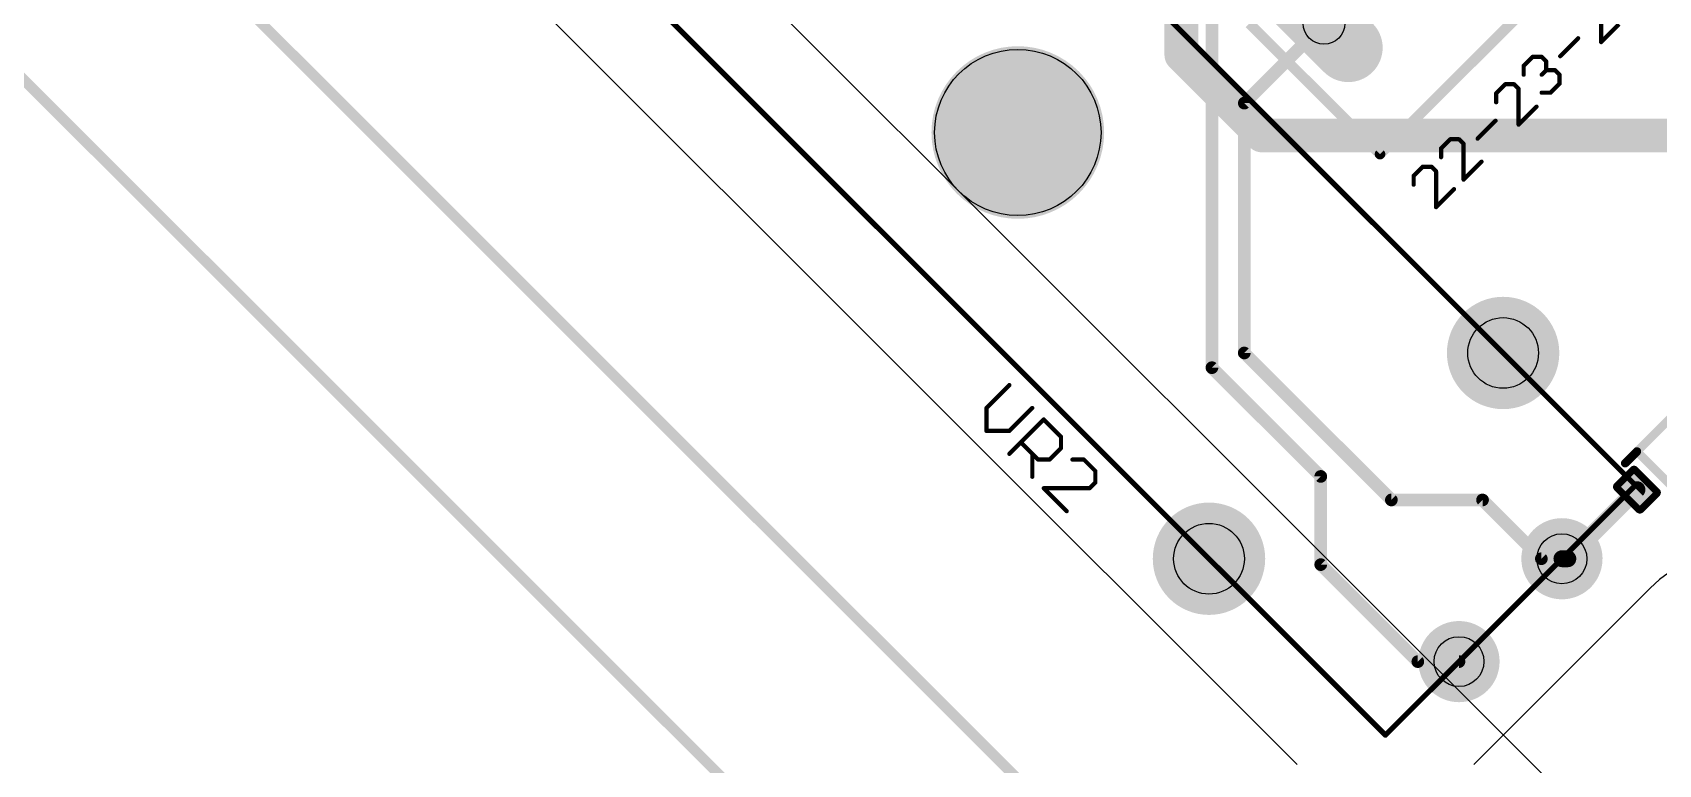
# Model space of a CAD drawing. Extents: x -76 to 580, y -41 to 95.
# Drawn here: x -55.15 to -16.06, y -3.54 to 14.07 of the extents above; entities that cross this region are included whole.
import ezdxf

# ---------------------------------------------------------------- set-up
doc = ezdxf.new("R2010")
doc.units = 0
for name, color, linetype in [('1', 22, 'CONTINUOUS'), ('16', 175, 'CONTINUOUS'), ('17', 82, 'CONTINUOUS'), ('20', 7, 'CONTINUOUS'), ('21', 32, 'CONTINUOUS'), ('23', 7, 'CONTINUOUS'), ('25', 253, 'CONTINUOUS'), ('27', 253, 'CONTINUOUS'), ('29', 253, 'CONTINUOUS'), ('30', 253, 'CONTINUOUS'), ('32', 253, 'CONTINUOUS'), ('44', 253, 'CONTINUOUS'), ('51', 53, 'CONTINUOUS'), ('52', 253, 'CONTINUOUS'), ('57', 253, 'CONTINUOUS')]:
    doc.layers.add(name, color=color, linetype=linetype)

# ---------------------------------------------------------------- blocks, each defined once
blk = doc.blocks.new('RECT100800X132800R30')
at = {"const_width": 0.0945}
blk.add_lwpolyline([(0.2677, -0.3205), (0.2677, 0.3205, 0.4142), (0.2205, 0.3678), (-0.2205, 0.3678, 0.4142), (-0.2677, 0.3205), (-0.2677, -0.3205, 0.4142), (-0.2205, -0.3678), (0.2205, -0.3678, 0.4142)], format="xyb", close=True, dxfattribs=at)
blk.add_solid([(-0.2441, -0.3441), (0.2441, -0.3441), (-0.2441, 0.3441), (0.2441, 0.3441)])
blk = doc.blocks.new('RECT125184X157184R30')
at = {"const_width": 0.1174}
blk.add_lwpolyline([(0.3325, -0.3738), (0.3325, 0.3738, 0.4142), (0.2738, 0.4325), (-0.2738, 0.4325, 0.4142), (-0.3325, 0.3738), (-0.3325, -0.3738, 0.4142), (-0.2738, -0.4325), (0.2738, -0.4325, 0.4142)], format="xyb", close=True, dxfattribs=at)
blk.add_solid([(-0.2992, -0.3992), (0.2992, -0.3992), (-0.2992, 0.3992), (0.2992, 0.3992)])
blk = doc.blocks.new('ROUNDP')
at = {"const_width": 0.5}
blk.add_lwpolyline([(0, -0.25, 1), (0, 0.25, 1), (0, -0.25)], format="xyb", dxfattribs=at)
blk = doc.blocks.new('LONGP100')
at = {"const_width": 1}
blk.add_lwpolyline([(-0.5, 0), (0.5, 0)], dxfattribs=at)
at = {"const_width": 0.5}
for points in [[(-0.5, 0.25, 1), (-0.5, -0.25)], [(0.5, -0.25, 1), (0.5, 0.25)]]:
    blk.add_lwpolyline(points, format="xyb", dxfattribs=at)

msp = doc.modelspace()

# ---------------------------------------------------------------- linework, layer by layer
at = {"layer": '1'}
for points, const_width in [([(-67.8822, 32.5269), (-7.0711, -28.2843)], 0.254), ([(-27.5343, 13.5336), (-27.5343, 17.0411)], 0.8128), ([(-25.5973, 11.5966), (-27.5343, 13.5336)], 0.8128), ([(-14.9907, 11.5966), (-25.5973, 11.5966)], 0.8128)]:
    msp.add_lwpolyline(points, dxfattribs=dict(at, const_width=const_width))
at = {"layer": '1', "const_width": 0.4064}
for points in [[(-27.3906, 13.6772, 1), (-27.678, 13.3899)], [(-27.7375, 13.5336, 1), (-27.3311, 13.5336)], [(-25.5973, 11.7998, 1), (-25.5973, 11.3933)], [(-25.7409, 11.4529, 1), (-25.4536, 11.7402)]]:
    msp.add_lwpolyline(points, format="xyb", dxfattribs=at)
at = {"layer": '16'}
for points, const_width in [([(-75.6604, 33.234), (-1.4142, -41.0122)], 0.254), ([(-26.7993, 6.0104), (-26.7993, 16.6877)], 0.3048), ([(-26.0215, 12.3744), (-24.1053, 14.2906)], 0.3048), ([(-26.0215, 6.364), (-26.0215, 12.3744)], 0.3048), ([(-22.486, 2.8284), (-26.0215, 6.364)], 0.3048), ([(-24.1831, 3.3941), (-26.7993, 6.0104)], 0.3048), ([(-24.1831, 1.2728), (-24.1831, 3.3941)], 0.3048), ([(-18.2434, 1.4142), (-16.5817, 3.0759)], 0.4064), ([(-20.294, 2.8284), (-22.486, 2.8284)], 0.3048), ([(-18.8798, 1.4142), (-20.294, 2.8284)], 0.3048), ([(-18.3848, 1.4142), (-18.8798, 1.4142)], 0.3048), ([(-18.3848, 1.4142), (-18.2434, 1.4142)], 0.4064), ([(-21.8496, -1.0607), (-24.1831, 1.2728)], 0.3048), ([(-20.8596, -1.0607), (-21.8496, -1.0607)], 0.3048)]:
    msp.add_lwpolyline(points, dxfattribs=dict(at, const_width=const_width))
for points, const_width in [([(-25.9453, 12.3744, 1), (-26.0977, 12.3744)], 0.1524), ([(-26.0754, 12.4282, 1), (-25.9676, 12.3205)], 0.1524), ([(-25.9676, 6.4178, 1), (-26.0754, 6.3101)], 0.1524), ([(-26.0977, 6.364, 1), (-25.9453, 6.364)], 0.1524), ([(-26.7455, 6.0643, 1), (-26.8532, 5.9565)], 0.1524), ([(-26.8755, 6.0104, 1), (-26.7231, 6.0104)], 0.1524), ([(-24.1069, 3.3941, 1), (-24.2593, 3.3941)], 0.1524), ([(-24.2369, 3.3402, 1), (-24.1292, 3.448)], 0.1524), ([(-16.5098, 3.0041, 1), (-16.6535, 3.1478)], 0.2032), ([(-22.486, 2.9046, 1), (-22.486, 2.7522)], 0.1524), ([(-22.5399, 2.7745, 1), (-22.4321, 2.8823)], 0.1524), ([(-20.2401, 2.8823, 1), (-20.3478, 2.7745)], 0.1524), ([(-20.294, 2.7522, 1), (-20.294, 2.9046)], 0.1524), ([(-18.8797, 1.4904, 1), (-18.8798, 1.338)], 0.1524), ([(-18.3848, 1.5158, 1), (-18.3848, 1.3126)], 0.2032), ([(-18.3848, 1.338, 1), (-18.3848, 1.4904)], 0.1524), ([(-18.3152, 1.4861, 1), (-18.1715, 1.3424)], 0.2032), ([(-18.2434, 1.3126, 1), (-18.2434, 1.5158)], 0.2032), ([(-24.2593, 1.2728, 1), (-24.1069, 1.2728)], 0.1524), ([(-24.1292, 1.3267, 1), (-24.2369, 1.2189)], 0.1524), ([(-18.9336, 1.3603, 1), (-18.8259, 1.4681)], 0.1524), ([(-21.8496, -0.9845, 1), (-21.8496, -1.1369)], 0.1524), ([(-21.9035, -1.1145, 1), (-21.7957, -1.0068)], 0.1524), ([(-20.8596, -1.1369, 1), (-20.8596, -0.9845)], 0.1524)]:
    msp.add_lwpolyline(points, format="xyb", dxfattribs=dict(at, const_width=const_width))
at = {"layer": '20'}
for p, q in [((-24.7487, -3.5355), (-55.1543, 26.8701)), ((-16.2635, 0.7071), (-20.5061, -3.5355))]:
    msp.add_line(p, q, dxfattribs=at)
msp.add_circle((-31.4663, 11.6673), 2, dxfattribs=at)
msp.add_arc((-14.1421, -1.4142), 3, 45, 135, dxfattribs=at)
at = {"layer": '21', "const_width": 0.254}
for points in [[(-17.3701, 16.5357), (-22.7582, 11.1475)], [(-22.7582, 11.1475), (-25.9013, 14.2906)]]:
    msp.add_lwpolyline(points, dxfattribs=at)
at = {"layer": '21', "const_width": 0.127}
for points in [[(-22.8031, 11.1924, 1), (-22.7133, 11.1026)], [(-22.8031, 11.1026, 1), (-22.7133, 11.1924)]]:
    msp.add_lwpolyline(points, format="xyb", dxfattribs=at)
at = {"layer": '23'}
msp.add_point((-16.617, 3.182), dxfattribs=at)
at = {"layer": '25', "const_width": 0.1016}
for points in [[(-31.6693, 5.5915), (-32.2206, 5.0402)], [(-32.2206, 5.0402), (-32.2206, 4.489)], [(-31.6693, 4.489), (-31.1181, 5.0403)], [(-31.6693, 3.9377), (-30.8424, 4.7646)], [(-30.8424, 4.7646), (-30.429, 4.3512)], [(-32.2206, 4.489), (-31.6693, 4.489)], [(-30.429, 4.3512), (-30.429, 4.0755)], [(-30.9803, 3.7999), (-31.3937, 4.2134)], [(-31.1181, 3.9377), (-31.1181, 3.3865)], [(-30.429, 4.0755), (-30.7046, 3.7999)], [(-30.7046, 3.7999), (-30.9803, 3.7999)], [(-29.8777, 3.7999), (-30.1534, 3.7999)], [(-29.6021, 3.5243), (-29.8777, 3.7999)], [(-29.6021, 3.2487), (-29.6021, 3.5243)], [(-30.2912, 2.5596), (-30.8424, 3.1108)], [(-30.8424, 3.1108), (-29.7399, 3.1108)], [(-29.7399, 3.1108), (-29.6021, 3.2487)]]:
    msp.add_lwpolyline(points, dxfattribs=at)
at = {"layer": '25', "const_width": 0.0508}
for points in [[(-31.6514, 5.5735, 1), (-31.6873, 5.6095)], [(-32.1952, 5.0402, 1), (-32.246, 5.0402)], [(-32.2385, 5.0582, 1), (-32.2026, 5.0223)], [(-31.1001, 5.0223, 1), (-31.136, 5.0582)], [(-30.8245, 4.7826, 1), (-30.8604, 4.7467)], [(-30.8245, 4.7467, 1), (-30.8604, 4.7826)], [(-32.2206, 4.5144, 1), (-32.2206, 4.4636)], [(-32.246, 4.489, 1), (-32.1952, 4.489)], [(-31.6873, 4.507, 1), (-31.6514, 4.471)], [(-31.6693, 4.4636, 1), (-31.6693, 4.5144)], [(-30.4036, 4.3512, 1), (-30.4544, 4.3512)], [(-30.4469, 4.3332, 1), (-30.411, 4.3691)], [(-31.6873, 3.9557, 1), (-31.6514, 3.9198)], [(-31.3757, 4.2313, 1), (-31.4117, 4.1954)], [(-31.0927, 3.9377, 1), (-31.1435, 3.9377)], [(-30.4544, 4.0755, 1), (-30.4036, 4.0755)], [(-30.411, 4.0576, 1), (-30.4469, 4.0935)], [(-30.9803, 3.8253, 1), (-30.9803, 3.7745)], [(-30.9982, 3.782, 1), (-30.9623, 3.8179)], [(-30.7226, 3.8179, 1), (-30.6867, 3.782)], [(-30.7046, 3.7745, 1), (-30.7046, 3.8253)], [(-30.1534, 3.8253, 1), (-30.1534, 3.7745)], [(-29.8598, 3.8179, 1), (-29.8957, 3.782)], [(-29.8777, 3.7745, 1), (-29.8777, 3.8253)], [(-29.5767, 3.5243, 1), (-29.6275, 3.5243)], [(-29.6201, 3.5063, 1), (-29.5841, 3.5422)], [(-31.1435, 3.3865, 1), (-31.0927, 3.3865)], [(-30.8245, 3.1288, 1), (-30.8604, 3.0929)], [(-30.8424, 3.1362, 1), (-30.8424, 3.0854)], [(-29.7579, 3.1288, 1), (-29.722, 3.0929)], [(-29.7399, 3.0854, 1), (-29.7399, 3.1362)], [(-29.6275, 3.2487, 1), (-29.5767, 3.2487)], [(-29.5841, 3.2307, 1), (-29.6201, 3.2666)], [(-30.3091, 2.5416, 1), (-30.2732, 2.5775)]]:
    msp.add_lwpolyline(points, format="xyb", dxfattribs=at)
at = {"layer": '27', "const_width": 0.1016}
for points in [[(-17.4421, 13.8414), (-17.4421, 14.7042)], [(-17.0107, 14.2728), (-17.4421, 13.8414)], [(-18.4272, 13.5034), (-17.9958, 13.9349)], [(-19.3044, 13.2734), (-19.0887, 13.4891)], [(-19.3044, 13.0576), (-19.3044, 13.2734)], [(-19.0887, 13.4891), (-18.873, 13.4891)], [(-18.873, 13.4891), (-18.7651, 13.3812)], [(-18.7651, 13.3812), (-18.7651, 13.1655)], [(-18.7651, 13.1655), (-18.873, 13.0576)], [(-18.7651, 13.1655), (-18.5494, 13.1655)], [(-18.5494, 13.1655), (-18.4416, 13.0576)], [(-18.4416, 13.0576), (-18.4416, 12.8419)], [(-19.7502, 12.8276), (-19.9659, 12.6119)], [(-19.9659, 12.6119), (-19.9659, 12.3961)], [(-19.5345, 12.8276), (-19.7502, 12.8276)], [(-19.4267, 12.7197), (-19.5345, 12.8276)], [(-19.4267, 11.8569), (-19.4267, 12.7197)], [(-18.6573, 12.6262), (-18.873, 12.6262)], [(-18.4416, 12.8419), (-18.6573, 12.6262)], [(-18.9952, 12.2883), (-19.4267, 11.8569)], [(-20.4117, 11.5189), (-19.9803, 11.9503)], [(-21.0732, 11.5045), (-21.289, 11.2888)], [(-21.289, 11.2888), (-21.2889, 11.0731)], [(-20.8575, 11.5045), (-21.0732, 11.5045)], [(-20.7497, 11.3967), (-20.8575, 11.5045)], [(-20.7497, 10.5338), (-20.7497, 11.3967)], [(-20.3183, 10.9653), (-20.7497, 10.5338)], [(-21.7348, 10.843), (-21.9505, 10.6273)], [(-21.9505, 10.6273), (-21.9505, 10.4116)], [(-21.519, 10.843), (-21.7348, 10.843)], [(-21.4112, 10.7352), (-21.519, 10.843)], [(-21.4112, 9.8723), (-21.4112, 10.7352)], [(-20.9798, 10.3038), (-21.4112, 9.8723)]]:
    msp.add_lwpolyline(points, dxfattribs=at)
at = {"layer": '27', "const_width": 0.0508}
for points in [[(-17.9778, 13.9169, 1), (-18.0137, 13.9528)], [(-17.4601, 13.8594, 1), (-17.4242, 13.8234)], [(-17.4675, 13.8414, 1), (-17.4167, 13.8414)], [(-19.279, 13.2734, 1), (-19.3298, 13.2734)], [(-19.3224, 13.2913, 1), (-19.2865, 13.2554)], [(-19.0887, 13.5145, 1), (-19.0887, 13.4637)], [(-19.0707, 13.4711, 1), (-19.1067, 13.507)], [(-18.855, 13.507, 1), (-18.891, 13.4711)], [(-18.873, 13.4637, 1), (-18.873, 13.5145)], [(-18.7397, 13.3812, 1), (-18.7905, 13.3812)], [(-18.7831, 13.3633, 1), (-18.7472, 13.3992)], [(-18.4452, 13.5214, 1), (-18.4092, 13.4855)], [(-19.3298, 13.0576, 1), (-19.279, 13.0576)], [(-18.891, 13.0756, 1), (-18.855, 13.0397)], [(-18.7651, 13.1909, 1), (-18.7651, 13.1401)], [(-18.7905, 13.1655, 1), (-18.7397, 13.1655)], [(-18.7472, 13.1475, 1), (-18.7831, 13.1835)], [(-18.5315, 13.1835, 1), (-18.5674, 13.1475)], [(-18.5494, 13.1401, 1), (-18.5494, 13.1909)], [(-18.4162, 13.0576, 1), (-18.467, 13.0576)], [(-18.4595, 13.0397, 1), (-18.4236, 13.0756)], [(-19.9405, 12.6119, 1), (-19.9913, 12.6118)], [(-19.9839, 12.6298, 1), (-19.948, 12.5939)], [(-19.7502, 12.853, 1), (-19.7502, 12.8022)], [(-19.7323, 12.8096, 1), (-19.7682, 12.8455)], [(-19.5165, 12.8455, 1), (-19.5525, 12.8096)], [(-19.5345, 12.8022, 1), (-19.5345, 12.853)], [(-19.4013, 12.7197, 1), (-19.4521, 12.7197)], [(-19.4446, 12.7017, 1), (-19.4087, 12.7377)], [(-18.873, 12.6516, 1), (-18.873, 12.6008)], [(-18.6752, 12.6442, 1), (-18.6393, 12.6083)], [(-18.6573, 12.6008, 1), (-18.6573, 12.6516)], [(-18.467, 12.8419, 1), (-18.4162, 12.8419)], [(-18.4236, 12.824, 1), (-18.4595, 12.8599)], [(-19.9913, 12.3961, 1), (-19.9405, 12.3961)], [(-18.9773, 12.2703, 1), (-19.0132, 12.3062)], [(-19.9623, 11.9324, 1), (-19.9983, 11.9683)], [(-19.4521, 11.8569, 1), (-19.4013, 11.8569)], [(-19.4446, 11.8748, 1), (-19.4087, 11.8389)], [(-21.2636, 11.2888, 1), (-21.3144, 11.2888)], [(-21.0732, 11.5299, 1), (-21.0732, 11.4791)], [(-21.0553, 11.4866, 1), (-21.0912, 11.5225)], [(-20.8396, 11.5225, 1), (-20.8755, 11.4866)], [(-20.8575, 11.4791, 1), (-20.8575, 11.5299)], [(-20.7243, 11.3967, 1), (-20.7751, 11.3967)], [(-20.7676, 11.3787, 1), (-20.7317, 11.4146)], [(-20.4297, 11.5369, 1), (-20.3938, 11.501)], [(-21.3069, 11.3068, 1), (-21.271, 11.2709)], [(-21.3143, 11.0731, 1), (-21.2636, 11.0731)], [(-20.3003, 10.9473, 1), (-20.3362, 10.9832)], [(-21.9251, 10.6273, 1), (-21.9759, 10.6273)], [(-21.9684, 10.6453, 1), (-21.9325, 10.6094)], [(-21.7348, 10.8684, 1), (-21.7348, 10.8176)], [(-21.7168, 10.8251, 1), (-21.7527, 10.861)], [(-21.5011, 10.861, 1), (-21.537, 10.8251)], [(-21.519, 10.8176, 1), (-21.519, 10.8684)], [(-21.3858, 10.7352, 1), (-21.4366, 10.7352)], [(-21.4292, 10.7172, 1), (-21.3932, 10.7531)], [(-20.7751, 10.5338, 1), (-20.7243, 10.5338)], [(-20.7676, 10.5518, 1), (-20.7317, 10.5159)], [(-21.9759, 10.4116, 1), (-21.9251, 10.4116)], [(-20.9618, 10.2858, 1), (-20.9977, 10.3217)], [(-21.4292, 9.8903, 1), (-21.3932, 9.8544)], [(-21.4366, 9.8723, 1), (-21.3858, 9.8723)]]:
    msp.add_lwpolyline(points, format="xyb", dxfattribs=at)
at = {"layer": '29', "const_width": 2.0762}
msp.add_lwpolyline([(-31.4663, 10.6292, 1), (-31.4663, 12.7054, 1), (-31.4663, 10.6292)], format="xyb", dxfattribs=at)
at = {"layer": '30', "const_width": 2.0762}
msp.add_lwpolyline([(-31.4663, 10.6292, 1), (-31.4663, 12.7054, 1), (-31.4663, 10.6292)], format="xyb", dxfattribs=at)
at = {"layer": '44'}
for centre, radius in [((-24.1053, 14.2906), 0.5), ((-19.799, 6.364), 0.85), ((-26.8701, 1.4142), 0.85), ((-18.3848, 1.4142), 0.6), ((-20.8596, -1.0607), 0.6)]:
    msp.add_circle(centre, radius, dxfattribs=at)
at = {"layer": '51', "const_width": 0.127}
for points in [[(-16.617, 3.182), (-47.7297, 34.2947)], [(-53.7401, 28.2843), (-22.6274, -2.8284)], [(-22.6274, -2.8284), (-16.617, 3.182)]]:
    msp.add_lwpolyline(points, dxfattribs=at)
at = {"layer": '51', "const_width": 0.0635}
for points in [[(-16.5946, 3.1595, 1), (-16.6395, 3.2044)], [(-16.6395, 3.1595, 1), (-16.5946, 3.2044)], [(-22.6499, -2.806, 1), (-22.605, -2.8509)], [(-22.6499, -2.8509, 1), (-22.605, -2.806)]]:
    msp.add_lwpolyline(points, format="xyb", dxfattribs=at)
at = {"layer": '52', "const_width": 0.2032}
for points in [[(-16.5817, 3.9952), (-15.5917, 4.9851)], [(-16.5817, 3.9952), (-15.5917, 4.9851)], [(-16.8645, 3.7123), (-16.5817, 3.9952)], [(-16.8645, 3.7123), (-16.5817, 3.9952)], [(-15.6624, 3.0759), (-16.5817, 3.9952)], [(-15.6624, 3.0759), (-16.5817, 3.9952)]]:
    msp.add_lwpolyline(points, dxfattribs=at)
at = {"layer": '52', "const_width": 0.1016}
for points in [[(-16.5457, 4.0311, 1), (-16.6176, 3.9592)], [(-16.5457, 4.0311, 1), (-16.6176, 3.9592)], [(-16.6176, 4.0311, 1), (-16.5457, 3.9592)], [(-16.6176, 4.0311, 1), (-16.5457, 3.9592)], [(-16.5457, 3.9592, 1), (-16.6176, 4.0311)], [(-16.5457, 3.9592, 1), (-16.6176, 4.0311)], [(-16.9004, 3.7482, 1), (-16.8286, 3.6764)], [(-16.9004, 3.7482, 1), (-16.8286, 3.6764)]]:
    msp.add_lwpolyline(points, format="xyb", dxfattribs=at)
at = {"layer": '57'}
msp.add_line((-70.9405, 48.3131), (-3.5532, -19.0742), dxfattribs=at)

# ---------------------------------------------------------------- block references
at = {"layer": '16', "rotation": 45}
msp.add_blockref('RECT100800X132800R30', (-16.5817, 3.0759), dxfattribs=at)
at = {"layer": '17', "rotation": 135}
for name, p, xscale, yscale in [('LONGP100', (-24.1053, 14.2906), 1.5, 1.5), ('LONGP100', (-24.1053, 14.2906), 1.5, 1.5), ('ROUNDP', (-19.799, 6.364), 2.55, 2.55), ('ROUNDP', (-19.799, 6.364), 2.55, 2.55), ('ROUNDP', (-26.8701, 1.4142), 2.55, 2.55), ('ROUNDP', (-26.8701, 1.4142), 2.55, 2.55), ('ROUNDP', (-18.3848, 1.4142), 1.8, 1.8), ('ROUNDP', (-18.3848, 1.4142), 1.8, 1.8), ('ROUNDP', (-20.8596, -1.0607), 1.8, 1.8), ('ROUNDP', (-20.8596, -1.0607), 1.8, 1.8)]:
    msp.add_blockref(name, p, dxfattribs=dict(at, xscale=xscale, yscale=yscale))
at = {"layer": '29', "rotation": 135}
for name, p, xscale, yscale in [('LONGP100', (-24.1053, 14.2906), 1.6524, 1.6524), ('ROUNDP', (-19.799, 6.364), 2.7024, 2.7024), ('ROUNDP', (-26.8701, 1.4142), 2.7024, 2.7024), ('ROUNDP', (-18.3848, 1.4142), 1.9524, 1.9524), ('ROUNDP', (-20.8596, -1.0607), 1.9524, 1.9524)]:
    msp.add_blockref(name, p, dxfattribs=dict(at, xscale=xscale, yscale=yscale))
at = {"layer": '30', "rotation": 135}
for name, p, xscale, yscale in [('LONGP100', (-24.1053, 14.2906), 1.6524, 1.6524), ('ROUNDP', (-19.799, 6.364), 2.7024, 2.7024), ('ROUNDP', (-26.8701, 1.4142), 2.7024, 2.7024), ('ROUNDP', (-18.3848, 1.4142), 1.9524, 1.9524), ('ROUNDP', (-20.8596, -1.0607), 1.9524, 1.9524)]:
    msp.add_blockref(name, p, dxfattribs=dict(at, xscale=xscale, yscale=yscale))
at = {"layer": '30', "rotation": 45}
msp.add_blockref('RECT125184X157184R30', (-16.5817, 3.0759), dxfattribs=at)
at = {"layer": '32', "rotation": 45}
msp.add_blockref('RECT100800X132800R30', (-16.5817, 3.0759), dxfattribs=at)

doc.saveas('drawing.dxf')
